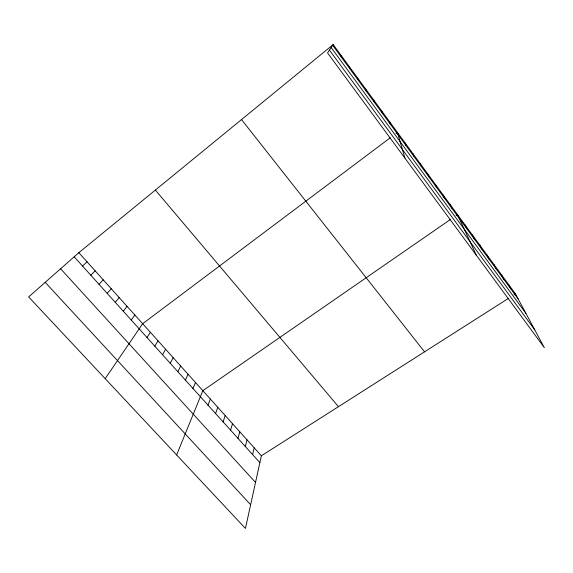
<?xml version="1.0" encoding="UTF-8"?>
<svg xmlns="http://www.w3.org/2000/svg" width="573" height="573" viewBox="0 0 573 573"><rect width="100%" height="100%" fill="white"/><g stroke="black" fill="none" stroke-linecap="round" stroke-linejoin="round"><path stroke-width="0.86" d="M357.738 79.583L357.788 78.207M349.458 68.259L349.659 67.084M508.717 298.211L261.36 455.793L245.445 528.442L28.65 296.929L78.845 252.693L333.185 44.558L515.456 293.913L544.35 347.711L327.534 52.895L333.185 44.558M252.614 454.597L254.226 447.857M245.316 446.503L247.042 439.863M237.967 438.352L239.808 431.813M230.561 430.144L232.523 423.698M223.098 421.871L225.182 415.532M215.584 413.541L217.783 407.303M341.107 56.834L341.458 55.868M208.006 405.147L210.341 399.016M176.627 454.955L202.835 390.671L450.457 219.473M192.922 388.422L195.5 382.506M185.408 380.092L188.116 374.284M177.845 371.705L180.674 366.004M170.224 363.253L173.182 357.667M162.546 354.744L165.633 349.265M154.81 346.164L158.033 340.806M147.017 337.526L150.37 332.283M105.181 378.653L142.656 323.702L390.349 137.721M131.253 320.056L134.884 315.05M123.288 311.225L127.056 306.34M115.259 302.322L119.17 297.566M107.165 293.355L111.226 288.72M99.014 284.315L103.226 279.817M90.806 275.212L95.161 270.843M82.526 266.037L87.032 261.797M396 133.48L397.411 132.42L404.91 158.105M456.079 215.584L457.49 214.61L476.313 255.2M513.96 294.873L515.456 293.913M45.203 282.339L250.637 504.727M60.609 268.766L255.522 482.437M74.189 256.797L259.863 462.626M78.845 252.693L261.36 455.793M155.376 190.064L338.457 406.672M241.505 119.578L424.564 351.822M331.165 47.538L525.914 313.381M329.432 50.095L534.781 329.898M332.677 45.31L518.121 298.884M508.416 284.287L510.973 289.1M501.318 274.574L503.76 279.244M494.162 264.783L496.49 269.303M486.95 254.913L489.163 259.275M479.673 244.965L481.764 249.169M472.338 234.93L474.315 238.977M464.947 224.809L466.794 228.699M450.192 204.625L451.796 208.192M442.836 194.562L444.319 197.964M435.423 184.42L436.769 187.65M427.945 174.192L429.17 177.25M420.403 163.878L421.499 166.757M412.804 153.478L413.763 156.185M405.14 142.992L405.963 145.521M389.619 121.763L390.163 123.918M381.761 111.012L382.162 112.974M373.84 100.168L374.09 101.944M365.846 89.23L365.954 90.813"/></g></svg>
